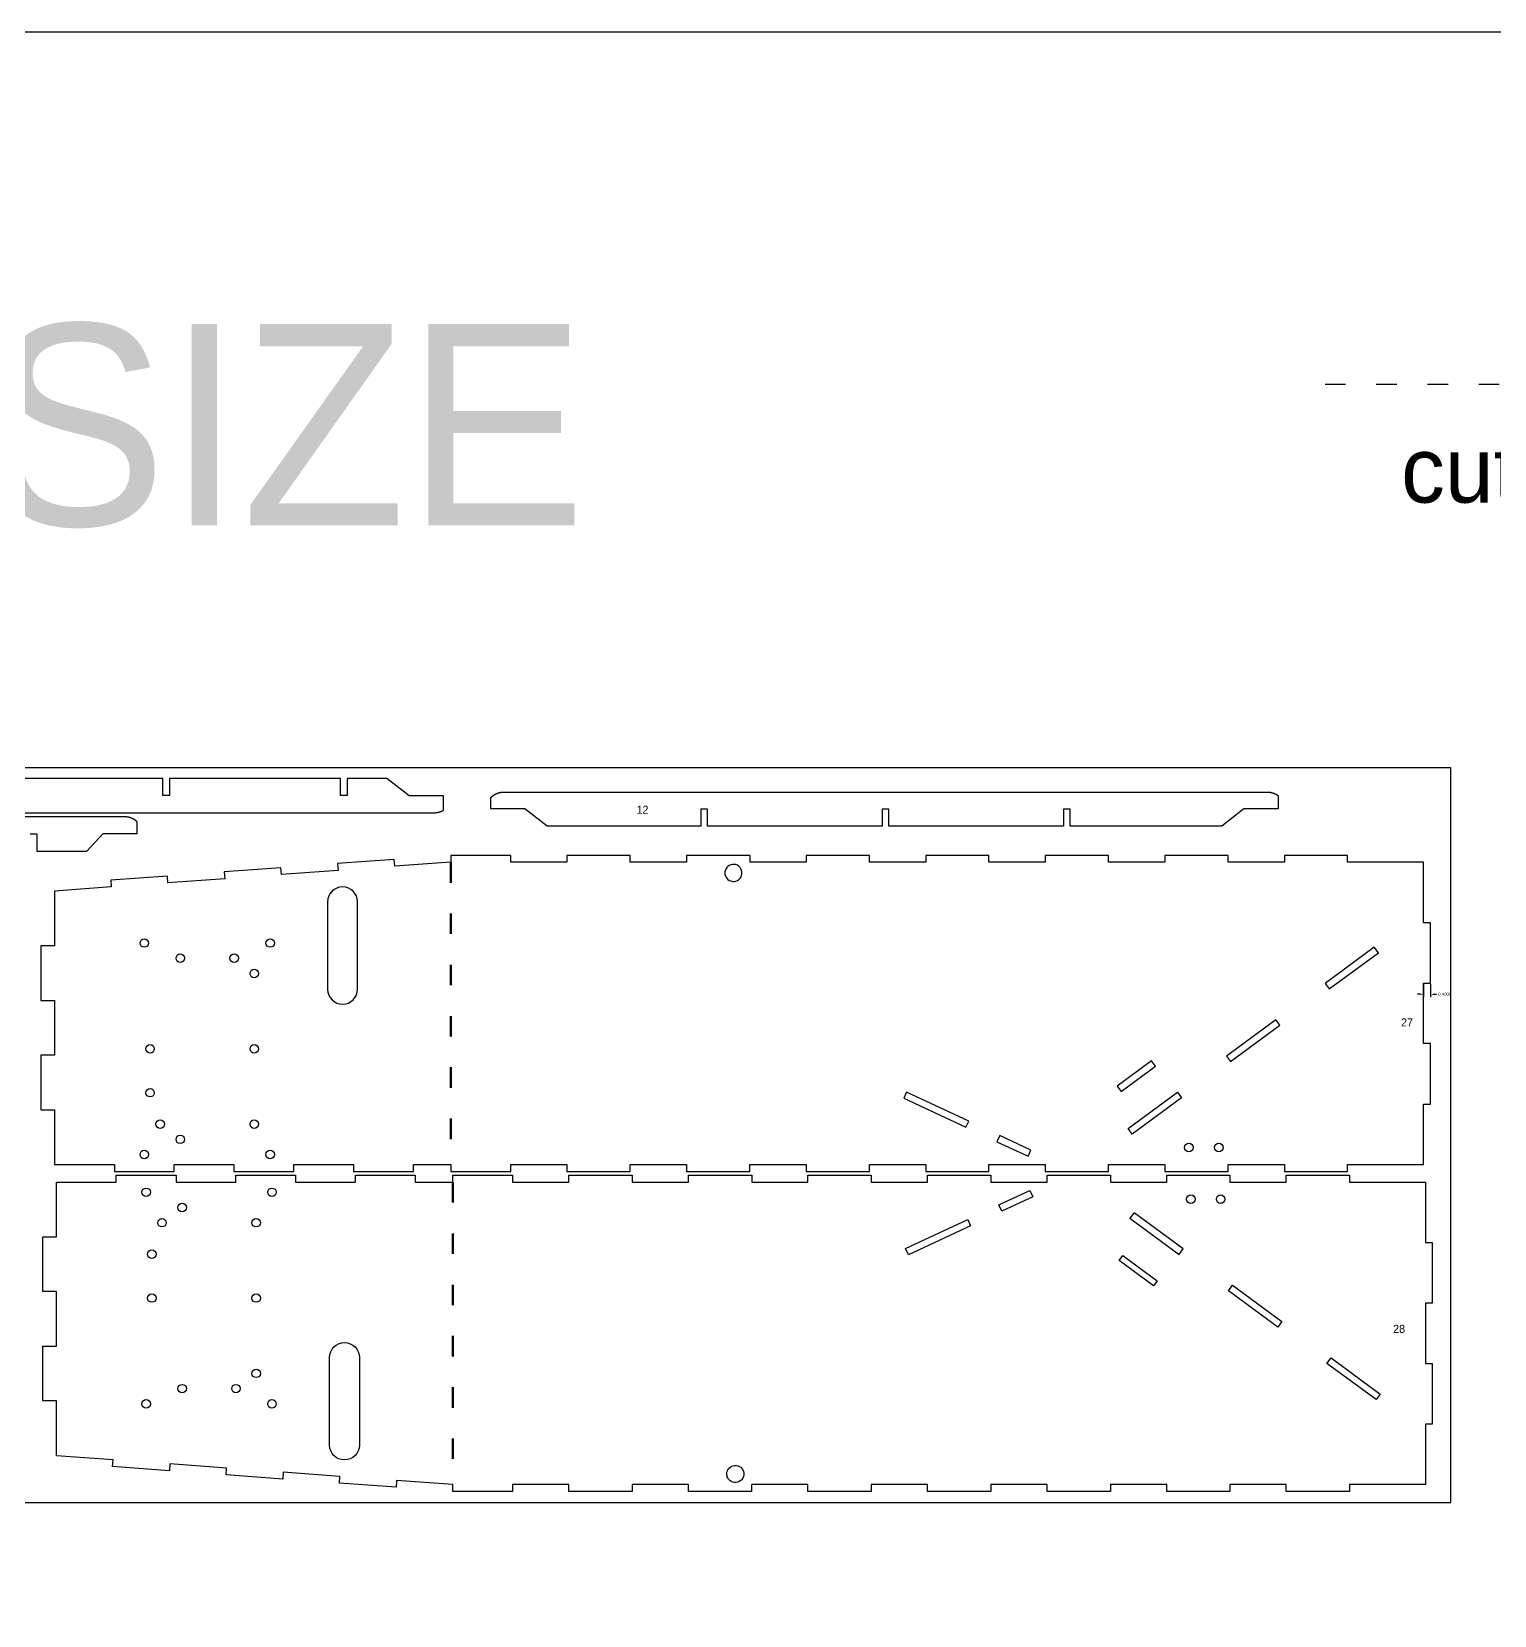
# Model space of a CAD drawing. Header units: inches. Extents: x -1244 to -570, y -2074 to -1714.
# Drawn here: x -875.2 to -789.6, y -1806.4 to -1713.7 of the extents above; entities that cross this region are included whole.
import ezdxf

# ---------------------------------------------------------------- set-up
doc = ezdxf.new("R2010")
doc.units = ezdxf.units.IN
doc.header["$LTSCALE"] = 0.1
doc.header["$MEASUREMENT"] = 0
doc.linetypes.add('ACAD_ISO03W100', pattern=[30, 12, -18])
doc.layers.add('cockpit', color=1, linetype='Continuous', lineweight=20)
doc.layers.add('pic', color=1, linetype='Continuous')
doc.dimstyles.get("Standard").update_dxf_attribs({"dimtxt": 0.18, "dimasz": 0.18, "dimexe": 0.18, "dimexo": 0.0625, "dimgap": 0.09, "dimtad": 0, "dimtih": 1, "dimtoh": 1, "dimdec": 4, "dimzin": 0, "dimdsep": 46, "dimtxsty": 'Standard', "dimcen": 0.09, "dimadec": 0, "dimazin": 0, "dimtfac": 1, "dimtdec": 4, "dimtofl": 0, "dimtmove": 0, "dimatfit": 3, "dimfxl": 1, "dimtolj": 1, "dimtzin": 0, "dimarcsym": 0})

# ---------------------------------------------------------------- blocks, each defined once
blk = doc.blocks.new('*D235')
at = {"color": 0, "linetype": 'ACAD_ISO03W100', "lineweight": -2, "transparency": 16777216}
for p, q in [((-793.942, -1770.037), (-794.122, -1770.037)), ((-793.762, -1769.451), (-793.762, -1770.217)), ((-793.362, -1769.451), (-793.362, -1770.217)), ((-793.182, -1770.037), (-793.002, -1770.037))]:
    blk.add_line(p, q, dxfattribs=at)
at = {"color": 0, "linetype": 'ACAD_ISO03W100', "transparency": 16777216}
for points in [[(-793.942, -1770.007), (-793.942, -1770.067), (-793.762, -1770.037)], [(-793.182, -1770.007), (-793.182, -1770.067), (-793.362, -1770.037)]]:
    blk.add_solid(points, dxfattribs=at)
at = {"layer": 'Defpoints', "color": 0, "linetype": 'ACAD_ISO03W100', "transparency": 16777216}
for p in [(-793.762, -1769.389), (-793.362, -1769.389), (-793.362, -1770.037)]:
    blk.add_point(p, dxfattribs=at)
at = {"color": 0, "linetype": 'ACAD_ISO03W100', "transparency": 16777216, "insert": (-792.522, -1770.037), "char_height": 0.18, "attachment_point": 5}
blk.add_mtext('\\A1;0.4000', dxfattribs=at)

msp = doc.modelspace()

# ---------------------------------------------------------------- linework, layer by layer
at = {"color": 4, "linetype": 'ACAD_ISO03W100'}
msp.add_line((-799.53357, -1734.3412), (-743.86459, -1734.3412), dxfattribs=at)
at = {"color": 7, "linetype": 'Continuous', "lineweight": 25}
for p, q in [((-850.70097, -1761.90859), (-850.70097, -1762.30965)), ((-833.20359, -1761.90859), (-833.20359, -1762.30859)), ((-850.59164, -1799.13273), (-850.59164, -1798.73167)), ((-833.09426, -1799.13273), (-833.09426, -1798.73273))]:
    msp.add_line(p, q, dxfattribs=at)
at = {"color": 4, "linetype": 'ACAD_ISO03W100', "lineweight": 100}
for p, q in [((-850.70097, -1762.30965), (-850.70097, -1780.00859)), ((-850.59164, -1781.03273), (-850.59164, -1798.73167))]:
    msp.add_line(p, q, dxfattribs=at)
at = {"color": 7, "linetype": 'Continuous', "lineweight": 25}
for points in [[(-904.2808, -1759.41386), (-851.68413, -1759.41386), (-851.67975, -1759.41385), (-851.67537, -1759.41382), (-851.67098, -1759.41378), (-851.6666, -1759.41372), (-851.66221, -1759.41364), (-851.65783, -1759.41354), (-851.65344, -1759.41342), (-851.64905, -1759.41329), (-851.64466, -1759.41314), (-851.64027, -1759.41297), (-851.63588, -1759.41278), (-851.63149, -1759.41257), (-851.6271, -1759.41235), (-851.62271, -1759.41211), (-851.61832, -1759.41185), (-851.61393, -1759.41158), (-851.60954, -1759.41128), (-851.60515, -1759.41097), (-851.60076, -1759.41064), (-851.59637, -1759.4103), (-851.59198, -1759.40993), (-851.5876, -1759.40955), (-851.58321, -1759.40915), (-851.57882, -1759.40873), (-851.57444, -1759.4083), (-851.57006, -1759.40784), (-851.56567, -1759.40737), (-851.56129, -1759.40689), (-851.55692, -1759.40638), (-851.55254, -1759.40586), (-851.54816, -1759.40531), (-851.54379, -1759.40476), (-851.53942, -1759.40418), (-851.53505, -1759.40359), (-851.53068, -1759.40297), (-851.52632, -1759.40235), (-851.52195, -1759.4017), (-851.51759, -1759.40103), (-851.51324, -1759.40035), (-851.50888, -1759.39965), (-851.50453, -1759.39894), (-851.50018, -1759.3982), (-851.49584, -1759.39745), (-851.49149, -1759.39668), (-851.48715, -1759.3959), (-851.48282, -1759.39509), (-851.47849, -1759.39427), (-851.47416, -1759.39343), (-851.46983, -1759.39257), (-851.46551, -1759.3917), (-851.46119, -1759.39081), (-851.45688, -1759.3899), (-851.45257, -1759.38897), (-851.44827, -1759.38803), (-851.44397, -1759.38707), (-851.43967, -1759.38609), (-851.43538, -1759.38509), (-851.43109, -1759.38408), (-851.42681, -1759.38305), (-851.42254, -1759.382), (-851.41826, -1759.38094), (-851.414, -1759.37985), (-851.40974, -1759.37875), (-851.40548, -1759.37764), (-851.40123, -1759.3765), (-851.39698, -1759.37535), (-851.39274, -1759.37418), (-851.38851, -1759.37299), (-851.38428, -1759.37179), (-851.38006, -1759.37057), (-851.37585, -1759.36933), (-851.37164, -1759.36807), (-851.36743, -1759.3668), (-851.36324, -1759.36551), (-851.35905, -1759.3642), (-851.35486, -1759.36288), (-851.35069, -1759.36154), (-851.34652, -1759.36018), (-851.34236, -1759.3588), (-851.3382, -1759.35741), (-851.33405, -1759.356), (-851.33198, -1759.35528), (-851.32989, -1759.35456), (-851.32572, -1759.3531), (-851.32155, -1759.35163), (-851.31739, -1759.35013), (-851.31323, -1759.34862), (-851.30908, -1759.34709), (-851.30493, -1759.34554), (-851.30079, -1759.34397), (-851.29666, -1759.34239), (-851.29253, -1759.34079), (-851.28841, -1759.33917), (-851.2843, -1759.33753), (-851.28019, -1759.33588), (-851.27609, -1759.33421), (-851.27199, -1759.33252), (-851.2679, -1759.33081), (-851.26382, -1759.32908), (-851.25975, -1759.32734), (-851.25568, -1759.32558), (-851.25162, -1759.32381), (-851.24757, -1759.32201), (-851.24352, -1759.3202), (-851.23949, -1759.31837), (-851.23546, -1759.31653), (-851.23144, -1759.31467), (-851.22742, -1759.31279), (-851.22342, -1759.31089), (-851.21942, -1759.30898), (-851.21543, -1759.30705), (-851.21146, -1759.3051), (-851.20748, -1759.30313), (-851.20352, -1759.30115), (-851.19957, -1759.29916), (-851.19562, -1759.29714), (-851.19169, -1759.29511), (-851.18776, -1759.29306), (-851.18384, -1759.291), (-851.17994, -1759.28891), (-851.17604, -1759.28682), (-851.17215, -1759.2847), (-851.16827, -1759.28257), (-851.1644, -1759.28042), (-851.16054, -1759.27826), (-851.1567, -1759.27608), (-851.15286, -1759.27388), (-851.14903, -1759.27167), (-851.14521, -1759.26944), (-851.14521, -1758.43389), (-853.14521, -1758.43389), (-854.45749, -1757.41386), (-856.76821, -1757.41386), (-856.76821, -1758.41386), (-857.16821, -1758.41386), (-857.16821, -1757.41386), (-867.16821, -1757.41386), (-867.16821, -1758.41386), (-867.56821, -1758.41386), (-867.56821, -1757.41386), (-877.78246, -1757.41386)], [(-875.33624, -1760.65537), (-874.93624, -1760.65537), (-874.93624, -1761.65537), (-872.02221, -1761.65537), (-871.06489, -1760.6353), (-869.06489, -1760.6353), (-869.06489, -1759.95324), (-869.06717, -1759.95099), (-869.06945, -1759.94874), (-869.07173, -1759.94649), (-869.07403, -1759.94426), (-869.07634, -1759.94203), (-869.07865, -1759.93981), (-869.08097, -1759.9376), (-869.0833, -1759.93539), (-869.08564, -1759.9332), (-869.08798, -1759.93101), (-869.09033, -1759.92882), (-869.09269, -1759.92665), (-869.09506, -1759.92448), (-869.09744, -1759.92232), (-869.09982, -1759.92017), (-869.10221, -1759.91802), (-869.10461, -1759.91588), (-869.10702, -1759.91375), (-869.10943, -1759.91163), (-869.11186, -1759.90952), (-869.11429, -1759.90741), (-869.11672, -1759.90531), (-869.11917, -1759.90322), (-869.12162, -1759.90114), (-869.12408, -1759.89906), (-869.12654, -1759.89699), (-869.12901, -1759.89493), (-869.13149, -1759.89288), (-869.13398, -1759.89084), (-869.13647, -1759.8888), (-869.13898, -1759.88677), (-869.14148, -1759.88475), (-869.144, -1759.88274), (-869.14652, -1759.88073), (-869.14905, -1759.87873), (-869.15158, -1759.87675), (-869.15413, -1759.87476), (-869.15667, -1759.87279), (-869.15923, -1759.87083), (-869.16179, -1759.86887), (-869.16436, -1759.86692), (-869.16693, -1759.86498), (-869.16951, -1759.86305), (-869.1721, -1759.86113), (-869.1747, -1759.85921), (-869.1773, -1759.8573), (-869.1799, -1759.8554), (-869.18251, -1759.85351), (-869.18513, -1759.85163), (-869.18776, -1759.84976), (-869.19039, -1759.84789), (-869.19303, -1759.84603), (-869.19567, -1759.84418), (-869.19832, -1759.84234), (-869.20097, -1759.84051), (-869.20363, -1759.83869), (-869.2063, -1759.83687), (-869.20897, -1759.83507), (-869.21165, -1759.83327), (-869.21433, -1759.83148), (-869.21702, -1759.8297), (-869.21971, -1759.82792), (-869.22241, -1759.82616), (-869.22512, -1759.82441), (-869.22783, -1759.82266), (-869.23055, -1759.82092), (-869.23327, -1759.81919), (-869.236, -1759.81747), (-869.23873, -1759.81576), (-869.24146, -1759.81406), (-869.24421, -1759.81236), (-869.24695, -1759.81068), (-869.24971, -1759.809), (-869.25246, -1759.80733), (-869.25523, -1759.80567), (-869.25799, -1759.80402), (-869.26077, -1759.80238), (-869.26354, -1759.80075), (-869.26633, -1759.79913), (-869.26911, -1759.79751), (-869.2719, -1759.79591), (-869.2747, -1759.79431), (-869.2775, -1759.79273), (-869.28031, -1759.79115), (-869.28312, -1759.78958), (-869.28593, -1759.78802), (-869.28875, -1759.78647), (-869.29157, -1759.78493), (-869.2944, -1759.78339), (-869.29723, -1759.78187), (-869.30007, -1759.78036), (-869.3029, -1759.77885), (-869.30575, -1759.77736), (-869.3086, -1759.77587), (-869.31145, -1759.7744), (-869.31431, -1759.77293), (-869.31717, -1759.77147), (-869.32003, -1759.77002), (-869.3229, -1759.76858), (-869.32577, -1759.76715), (-869.32864, -1759.76573), (-869.33152, -1759.76432), (-869.33441, -1759.76292), (-869.33729, -1759.76153), (-869.34018, -1759.76014), (-869.34308, -1759.75877), (-869.34598, -1759.75741), (-869.34888, -1759.75605), (-869.35179, -1759.7547), (-869.35471, -1759.75336), (-869.35763, -1759.75203), (-869.36056, -1759.75071), (-869.36349, -1759.7494), (-869.36642, -1759.7481), (-869.36936, -1759.7468), (-869.37231, -1759.74552), (-869.37526, -1759.74424), (-869.37821, -1759.74297), (-869.38117, -1759.74171), (-869.38413, -1759.74046), (-869.38709, -1759.73922), (-869.39006, -1759.73799), (-869.39602, -1759.73555), (-869.40199, -1759.73315), (-869.40798, -1759.73079), (-869.41398, -1759.72846), (-869.42, -1759.72616), (-869.42603, -1759.7239), (-869.43208, -1759.72168), (-869.43814, -1759.71949), (-869.44422, -1759.71734), (-869.45031, -1759.71523), (-869.45642, -1759.71315), (-869.46253, -1759.71111), (-869.46867, -1759.7091), (-869.47481, -1759.70714), (-869.48097, -1759.7052), (-869.48713, -1759.70331), (-869.49331, -1759.70144), (-869.4995, -1759.69962), (-869.5057, -1759.69783), (-869.51192, -1759.69608), (-869.51814, -1759.69437), (-869.52437, -1759.69269), (-869.53061, -1759.69105), (-869.53686, -1759.68944), (-869.54312, -1759.68788), (-869.54939, -1759.68635), (-869.55566, -1759.68485), (-869.56195, -1759.68339), (-869.56824, -1759.68197), (-869.57454, -1759.68059), (-869.58084, -1759.67924), (-869.58715, -1759.67793), (-869.59347, -1759.67666), (-869.59979, -1759.67543), (-869.60612, -1759.67423), (-869.61246, -1759.67307), (-869.6188, -1759.67194), (-869.62514, -1759.67086), (-869.63148, -1759.66981), (-869.63783, -1759.6688), (-869.64419, -1759.66782), (-869.65055, -1759.66688), (-869.6569, -1759.66598), (-869.66327, -1759.66512), (-869.66963, -1759.6643), (-869.67282, -1759.6639), (-869.67603, -1759.66351), (-869.68247, -1759.66275), (-869.68891, -1759.66203), (-869.69536, -1759.66134), (-869.70181, -1759.6607), (-869.70827, -1759.66009), (-869.71473, -1759.65952), (-869.72119, -1759.65898), (-869.72766, -1759.65848), (-869.73413, -1759.65802), (-869.7406, -1759.6576), (-869.74708, -1759.65721), (-869.75355, -1759.65686), (-869.76003, -1759.65655), (-869.76651, -1759.65627), (-869.77299, -1759.65603), (-869.77948, -1759.65583), (-869.78596, -1759.65566), (-869.79244, -1759.65553), (-869.79892, -1759.65544), (-869.8054, -1759.65539), (-869.81188, -1759.65537), (-901.6891, -1759.65537)], [(-833.20359, -1761.90859), (-836.90815, -1761.90859), (-836.90815, -1762.30859), (-840.20255, -1762.30859), (-840.20255, -1761.90859), (-843.90815, -1761.90859), (-843.90815, -1762.30859), (-847.2015, -1762.30859), (-847.2015, -1761.90859), (-850.70097, -1761.90859), (-850.70097, -1762.30965), (-853.99033, -1762.5495), (-854.01942, -1762.15056), (-857.33786, -1762.39253), (-857.30877, -1762.79147), (-860.62721, -1763.03344), (-860.6563, -1762.6345), (-863.97474, -1762.87647), (-863.94565, -1763.27541), (-867.26409, -1763.51738), (-867.29318, -1763.11843), (-870.61162, -1763.3604), (-870.58253, -1763.75935), (-873.90097, -1764.00132), (-873.90097, -1767.20277), (-874.70097, -1767.20277), (-874.70097, -1770.40422), (-873.90097, -1770.40422), (-873.90097, -1773.60568), (-874.70097, -1773.60568), (-874.70097, -1776.80713), (-873.90097, -1776.80713), (-873.90097, -1780.00859), (-870.40097, -1780.00859), (-870.40097, -1780.40859), (-866.90097, -1780.40859), (-866.90097, -1780.00859), (-863.40097, -1780.00859), (-863.40097, -1780.40859), (-859.90097, -1780.40859), (-859.90097, -1780.00859), (-856.40097, -1780.00859), (-856.40097, -1780.40859), (-852.90097, -1780.40859), (-852.90097, -1780.00859), (-850.70097, -1780.00859), (-850.70097, -1780.40859), (-847.2015, -1780.40859), (-847.2015, -1780.00859), (-843.90815, -1780.00859), (-843.90815, -1780.40859), (-840.20255, -1780.40859), (-840.20255, -1780.00859), (-836.90815, -1780.00859), (-836.90815, -1780.40859), (-833.20359, -1780.40859), (-833.20359, -1780.00859), (-829.90815, -1780.00859), (-829.90815, -1780.40859), (-826.20464, -1780.40859), (-826.20464, -1780.00859), (-822.90815, -1780.00859), (-822.90815, -1780.40859), (-819.20569, -1780.40859), (-819.20569, -1780.00859), (-815.90815, -1780.00859), (-815.90815, -1780.40859), (-812.20673, -1780.40859), (-812.20673, -1780.00859), (-808.90815, -1780.00859), (-808.90815, -1780.40859), (-805.20778, -1780.40859), (-805.20778, -1780.00859), (-801.90815, -1780.00859), (-801.90815, -1780.40859), (-798.20883, -1780.40859), (-798.20883, -1780.00859), (-793.7622, -1780.00859), (-793.7622, -1776.46859), (-793.3622, -1776.46859), (-793.3622, -1772.92859), (-793.7622, -1772.92859), (-793.7622, -1769.38859), (-793.3622, -1769.38859), (-793.3622, -1765.84859), (-793.7622, -1765.84859), (-793.7622, -1762.30859), (-798.20883, -1762.30859), (-798.20883, -1761.90859), (-801.90815, -1761.90859), (-801.90815, -1762.30859), (-805.20778, -1762.30859), (-805.20778, -1761.90859), (-808.90815, -1761.90859), (-808.90815, -1762.30859), (-812.20673, -1762.30859), (-812.20673, -1761.90859), (-815.90815, -1761.90859), (-815.90815, -1762.30859), (-819.20569, -1762.30859), (-819.20569, -1761.90859), (-822.90815, -1761.90859), (-822.90815, -1762.30859), (-826.20464, -1762.30859), (-826.20464, -1761.90859), (-829.90815, -1761.90859), (-829.90815, -1762.30859), (-833.20359, -1762.30859)], [(-808.17704, -1775.7752), (-807.93961, -1776.09753), (-810.82219, -1778.22085), (-811.05962, -1777.89852), (-808.17704, -1775.7752)], [(-833.09426, -1799.13273), (-836.79881, -1799.13273), (-836.79881, -1798.73273), (-840.09321, -1798.73273), (-840.09321, -1799.13273), (-843.79881, -1799.13273), (-843.79881, -1798.73273), (-847.09216, -1798.73273), (-847.09216, -1799.13273), (-850.59164, -1799.13273), (-850.59164, -1798.73167), (-853.88099, -1798.49182), (-853.91008, -1798.89076), (-857.22852, -1798.64879), (-857.19943, -1798.24985), (-860.51787, -1798.00788), (-860.54696, -1798.40682), (-863.86541, -1798.16485), (-863.83632, -1797.76591), (-867.15476, -1797.52394), (-867.18385, -1797.92288), (-870.50229, -1797.68091), (-870.4732, -1797.28197), (-873.79164, -1797.04), (-873.79164, -1793.83855), (-874.59164, -1793.83855), (-874.59164, -1790.63709), (-873.79164, -1790.63709), (-873.79164, -1787.43564), (-874.59164, -1787.43564), (-874.59164, -1784.23419), (-873.79164, -1784.23419), (-873.79164, -1781.03273), (-870.29164, -1781.03273), (-870.29164, -1780.63273), (-866.79164, -1780.63273), (-866.79164, -1781.03273), (-863.29164, -1781.03273), (-863.29164, -1780.63273), (-859.79164, -1780.63273), (-859.79164, -1781.03273), (-856.29164, -1781.03273), (-856.29164, -1780.63273), (-852.79164, -1780.63273), (-852.79164, -1781.03273), (-850.59164, -1781.03273), (-850.59164, -1780.63273), (-847.09216, -1780.63273), (-847.09216, -1781.03273), (-843.79881, -1781.03273), (-843.79881, -1780.63273), (-840.09321, -1780.63273), (-840.09321, -1781.03273), (-836.79881, -1781.03273), (-836.79881, -1780.63273), (-833.09426, -1780.63273), (-833.09426, -1781.03273), (-829.79881, -1781.03273), (-829.79881, -1780.63273), (-826.09531, -1780.63273), (-826.09531, -1781.03273), (-822.79881, -1781.03273), (-822.79881, -1780.63273), (-819.09635, -1780.63273), (-819.09635, -1781.03273), (-815.79881, -1781.03273), (-815.79881, -1780.63273), (-812.0974, -1780.63273), (-812.0974, -1781.03273), (-808.79881, -1781.03273), (-808.79881, -1780.63273), (-805.09845, -1780.63273), (-805.09845, -1781.03273), (-801.79881, -1781.03273), (-801.79881, -1780.63273), (-798.09949, -1780.63273), (-798.09949, -1781.03273), (-793.65287, -1781.03273), (-793.65287, -1784.57273), (-793.25287, -1784.57273), (-793.25287, -1788.11273), (-793.65287, -1788.11273), (-793.65287, -1791.65273), (-793.25287, -1791.65273), (-793.25287, -1795.19273), (-793.65287, -1795.19273), (-793.65287, -1798.73273), (-798.09949, -1798.73273), (-798.09949, -1799.13273), (-801.79881, -1799.13273), (-801.79881, -1798.73273), (-805.09845, -1798.73273), (-805.09845, -1799.13273), (-808.79881, -1799.13273), (-808.79881, -1798.73273), (-812.0974, -1798.73273), (-812.0974, -1799.13273), (-815.79881, -1799.13273), (-815.79881, -1798.73273), (-819.09635, -1798.73273), (-819.09635, -1799.13273), (-822.79881, -1799.13273), (-822.79881, -1798.73273), (-826.09531, -1798.73273), (-826.09531, -1799.13273), (-829.79881, -1799.13273), (-829.79881, -1798.73273), (-833.09426, -1798.73273)], [(-808.06771, -1785.26612), (-807.83028, -1784.94379), (-810.71286, -1782.82047), (-810.95029, -1783.1428), (-808.06771, -1785.26612)]]:
    msp.add_lwpolyline(points, dxfattribs=at)
for points in [[(-825.46049, -1760.20364), (-835.67473, -1760.20364), (-835.67473, -1759.20364), (-836.07473, -1759.20364), (-836.07473, -1760.20364), (-845.07653, -1760.20364), (-846.36922, -1759.1836), (-848.36922, -1759.1836), (-848.36922, -1758.5292), (-848.36694, -1758.52676), (-848.36464, -1758.52432), (-848.36234, -1758.52189), (-848.36003, -1758.51946), (-848.35771, -1758.51705), (-848.35538, -1758.51464), (-848.35304, -1758.51224), (-848.35069, -1758.50984), (-848.34833, -1758.50746), (-848.34597, -1758.50508), (-848.34359, -1758.50271), (-848.34121, -1758.50035), (-848.33881, -1758.498), (-848.33641, -1758.49565), (-848.334, -1758.49331), (-848.33159, -1758.49098), (-848.32916, -1758.48866), (-848.32672, -1758.48635), (-848.32428, -1758.48404), (-848.32183, -1758.48174), (-848.31936, -1758.47945), (-848.3169, -1758.47717), (-848.31442, -1758.4749), (-848.31193, -1758.47263), (-848.30944, -1758.47037), (-848.30694, -1758.46812), (-848.30443, -1758.46588), (-848.30191, -1758.46365), (-848.29938, -1758.46143), (-848.29685, -1758.45921), (-848.29431, -1758.457), (-848.29176, -1758.4548), (-848.2892, -1758.45261), (-848.28663, -1758.45043), (-848.28406, -1758.44826), (-848.28148, -1758.44609), (-848.27889, -1758.44394), (-848.2763, -1758.44179), (-848.27369, -1758.43965), (-848.27108, -1758.43752), (-848.26847, -1758.4354), (-848.26584, -1758.43328), (-848.26321, -1758.43118), (-848.26057, -1758.42908), (-848.25792, -1758.42699), (-848.25527, -1758.42492), (-848.25261, -1758.42285), (-848.24994, -1758.42079), (-848.24727, -1758.41873), (-848.24458, -1758.41669), (-848.2419, -1758.41466), (-848.2392, -1758.41263), (-848.2365, -1758.41062), (-848.23379, -1758.40861), (-848.23107, -1758.40661), (-848.22835, -1758.40462), (-848.22562, -1758.40264), (-848.22289, -1758.40067), (-848.22015, -1758.39871), (-848.2174, -1758.39676), (-848.21465, -1758.39481), (-848.21189, -1758.39288), (-848.20912, -1758.39095), (-848.20635, -1758.38904), (-848.20357, -1758.38713), (-848.20078, -1758.38524), (-848.19799, -1758.38335), (-848.19519, -1758.38147), (-848.19239, -1758.3796), (-848.18958, -1758.37774), (-848.18677, -1758.37589), (-848.18395, -1758.37405), (-848.18112, -1758.37222), (-848.17829, -1758.3704), (-848.17545, -1758.36859), (-848.17261, -1758.36679), (-848.16976, -1758.365), (-848.1669, -1758.36321), (-848.16404, -1758.36144), (-848.16118, -1758.35968), (-848.15831, -1758.35793), (-848.15543, -1758.35618), (-848.15255, -1758.35445), (-848.14967, -1758.35272), (-848.14677, -1758.35101), (-848.14388, -1758.34931), (-848.14098, -1758.34761), (-848.13807, -1758.34593), (-848.13516, -1758.34425), (-848.13224, -1758.34259), (-848.12932, -1758.34094), (-848.1264, -1758.33929), (-848.12347, -1758.33766), (-848.12053, -1758.33603), (-848.11759, -1758.33442), (-848.11465, -1758.33282), (-848.1117, -1758.33122), (-848.10875, -1758.32964), (-848.10579, -1758.32807), (-848.10283, -1758.32651), (-848.09986, -1758.32495), (-848.09689, -1758.32341), (-848.09391, -1758.32188), (-848.09092, -1758.32035), (-848.08793, -1758.31884), (-848.08493, -1758.31733), (-848.08193, -1758.31583), (-848.07892, -1758.31435), (-848.07591, -1758.31287), (-848.07289, -1758.3114), (-848.06986, -1758.30994), (-848.06683, -1758.3085), (-848.0638, -1758.30706), (-848.06076, -1758.30563), (-848.05771, -1758.30421), (-848.05466, -1758.3028), (-848.05161, -1758.3014), (-848.04855, -1758.30001), (-848.04548, -1758.29863), (-848.04241, -1758.29725), (-848.03933, -1758.29589), (-848.03625, -1758.29454), (-848.03317, -1758.2932), (-848.03008, -1758.29187), (-848.02698, -1758.29054), (-848.02388, -1758.28923), (-848.02078, -1758.28792), (-848.01767, -1758.28663), (-848.01456, -1758.28535), (-848.01144, -1758.28407), (-848.00832, -1758.28281), (-848.0052, -1758.28155), (-848.00206, -1758.28031), (-847.99893, -1758.27907), (-847.99579, -1758.27785), (-847.99265, -1758.27663), (-847.9895, -1758.27542), (-847.98635, -1758.27423), (-847.9832, -1758.27304), (-847.98004, -1758.27186), (-847.97687, -1758.2707), (-847.97371, -1758.26954), (-847.97054, -1758.26839), (-847.96736, -1758.26726), (-847.96419, -1758.26613), (-847.961, -1758.26501), (-847.95782, -1758.2639), (-847.95463, -1758.26281), (-847.95144, -1758.26172), (-847.94824, -1758.26064), (-847.94504, -1758.25957), (-847.94184, -1758.25851), (-847.93864, -1758.25747), (-847.93543, -1758.25643), (-847.93221, -1758.2554), (-847.929, -1758.25438), (-847.92578, -1758.25337), (-847.92256, -1758.25237), (-847.91933, -1758.25139), (-847.91611, -1758.25041), (-847.91288, -1758.24944), (-847.90964, -1758.24848), (-847.90641, -1758.24753), (-847.90317, -1758.24659), (-847.89993, -1758.24567), (-847.89668, -1758.24475), (-847.89344, -1758.24384), (-847.89019, -1758.24294), (-847.88694, -1758.24205), (-847.88368, -1758.24118), (-847.88042, -1758.24031), (-847.87717, -1758.23945), (-847.8739, -1758.2386), (-847.87064, -1758.23777), (-847.86737, -1758.23694), (-847.86411, -1758.23612), (-847.86084, -1758.23532), (-847.85756, -1758.23452), (-847.85429, -1758.23373), (-847.85101, -1758.23296), (-847.84773, -1758.23219), (-847.84445, -1758.23143), (-847.84117, -1758.23069), (-847.83789, -1758.22995), (-847.8346, -1758.22923), (-847.83132, -1758.22851), (-847.82803, -1758.22781), (-847.82474, -1758.22711), (-847.82144, -1758.22643), (-847.81815, -1758.22575), (-847.81486, -1758.22509), (-847.81156, -1758.22444), (-847.80826, -1758.22379), (-847.80496, -1758.22316), (-847.80166, -1758.22254), (-847.79836, -1758.22193), (-847.79506, -1758.22132), (-847.79176, -1758.22073), (-847.78845, -1758.22015), (-847.78515, -1758.21958), (-847.78184, -1758.21902), (-847.77853, -1758.21847), (-847.77522, -1758.21793), (-847.77189, -1758.2174), (-847.76855, -1758.21687), (-847.7652, -1758.21636), (-847.76186, -1758.21585), (-847.75851, -1758.21536), (-847.75516, -1758.21488), (-847.75181, -1758.2144), (-847.74845, -1758.21394), (-847.7451, -1758.21349), (-847.74174, -1758.21304), (-847.73838, -1758.21261), (-847.73502, -1758.21219), (-847.73166, -1758.21178), (-847.7283, -1758.21138), (-847.72494, -1758.21098), (-847.72157, -1758.2106), (-847.7182, -1758.21023), (-847.71484, -1758.20987), (-847.71147, -1758.20952), (-847.7081, -1758.20918), (-847.70473, -1758.20885), (-847.70135, -1758.20853), (-847.69798, -1758.20822), (-847.69461, -1758.20792), (-847.69123, -1758.20763), (-847.68785, -1758.20735), (-847.68448, -1758.20708), (-847.6811, -1758.20682), (-847.67772, -1758.20657), (-847.67434, -1758.20633), (-847.67096, -1758.2061), (-847.66758, -1758.20588), (-847.6642, -1758.20567), (-847.66082, -1758.20548), (-847.65743, -1758.20529), (-847.65405, -1758.20511), (-847.65067, -1758.20494), (-847.64729, -1758.20478), (-847.6439, -1758.20464), (-847.64052, -1758.2045), (-847.63713, -1758.20437), (-847.63375, -1758.20426), (-847.63037, -1758.20415), (-847.62698, -1758.20405), (-847.6236, -1758.20397), (-847.62021, -1758.20389), (-847.61683, -1758.20382), (-847.61344, -1758.20377), (-847.61006, -1758.20372), (-847.60668, -1758.20369), (-847.60329, -1758.20366), (-847.59991, -1758.20365), (-847.59653, -1758.20364), (-802.92448, -1758.20364), (-802.91917, -1758.20365), (-802.91385, -1758.20369), (-802.90854, -1758.20376), (-802.90322, -1758.20385), (-802.8979, -1758.20396), (-802.89257, -1758.2041), (-802.88725, -1758.20427), (-802.88193, -1758.20446), (-802.8766, -1758.20467), (-802.87128, -1758.20492), (-802.86595, -1758.20518), (-802.86062, -1758.20548), (-802.8553, -1758.2058), (-802.84997, -1758.20614), (-802.84465, -1758.20651), (-802.83932, -1758.2069), (-802.834, -1758.20732), (-802.82868, -1758.20777), (-802.82336, -1758.20824), (-802.81804, -1758.20874), (-802.81272, -1758.20926), (-802.8074, -1758.20981), (-802.80209, -1758.21038), (-802.79677, -1758.21098), (-802.79146, -1758.2116), (-802.78615, -1758.21225), (-802.78085, -1758.21292), (-802.77555, -1758.21362), (-802.77025, -1758.21434), (-802.76495, -1758.21509), (-802.75966, -1758.21587), (-802.75437, -1758.21667), (-802.74908, -1758.21749), (-802.7438, -1758.21834), (-802.73852, -1758.21922), (-802.73325, -1758.22012), (-802.72798, -1758.22105), (-802.72272, -1758.222), (-802.71746, -1758.22297), (-802.71221, -1758.22398), (-802.70696, -1758.225), (-802.70171, -1758.22606), (-802.69648, -1758.22713), (-802.69125, -1758.22823), (-802.68602, -1758.22936), (-802.6808, -1758.23051), (-802.67559, -1758.23169), (-802.67038, -1758.23289), (-802.66518, -1758.23412), (-802.65999, -1758.23537), (-802.6548, -1758.23665), (-802.64962, -1758.23795), (-802.64445, -1758.23928), (-802.63929, -1758.24064), (-802.63414, -1758.24201), (-802.62899, -1758.24342), (-802.62385, -1758.24484), (-802.61872, -1758.2463), (-802.6136, -1758.24777), (-802.60849, -1758.24928), (-802.60338, -1758.25081), (-802.59829, -1758.25236), (-802.5932, -1758.25394), (-802.58813, -1758.25554), (-802.58306, -1758.25717), (-802.578, -1758.25882), (-802.57296, -1758.2605), (-802.56792, -1758.2622), (-802.5629, -1758.26393), (-802.55787, -1758.26568), (-802.55284, -1758.26747), (-802.54783, -1758.26928), (-802.54282, -1758.27111), (-802.53782, -1758.27298), (-802.53282, -1758.27486), (-802.52784, -1758.27678), (-802.52286, -1758.27872), (-802.51789, -1758.28068), (-802.51293, -1758.28268), (-802.50798, -1758.28469), (-802.50304, -1758.28674), (-802.49811, -1758.28881), (-802.49318, -1758.2909), (-802.48827, -1758.29302), (-802.48336, -1758.29516), (-802.47847, -1758.29733), (-802.47359, -1758.29953), (-802.46871, -1758.30175), (-802.46385, -1758.30399), (-802.459, -1758.30626), (-802.45416, -1758.30856), (-802.44933, -1758.31088), (-802.44451, -1758.31322), (-802.43971, -1758.31559), (-802.43492, -1758.31798), (-802.43013, -1758.3204), (-802.42536, -1758.32284), (-802.42061, -1758.32531), (-802.41586, -1758.3278), (-802.41113, -1758.33032), (-802.40641, -1758.33286), (-802.40171, -1758.33542), (-802.39702, -1758.33801), (-802.39234, -1758.34062), (-802.38768, -1758.34326), (-802.38303, -1758.34592), (-802.37839, -1758.3486), (-802.37377, -1758.35131), (-802.36917, -1758.35404), (-802.36458, -1758.35679), (-802.36, -1758.35957), (-802.35544, -1758.36237), (-802.3509, -1758.36519), (-802.34637, -1758.36804), (-802.34186, -1758.37091), (-802.33736, -1758.37381), (-802.33288, -1758.37672), (-802.32842, -1758.37966), (-802.32397, -1758.38263), (-802.31954, -1758.38561), (-802.31513, -1758.38862), (-802.31073, -1758.39165), (-802.30636, -1758.3947), (-802.302, -1758.39778), (-802.29766, -1758.40088), (-802.29333, -1758.404), (-802.28903, -1758.40714), (-802.28474, -1758.41031), (-802.28474, -1759.1836), (-804.28474, -1759.1836), (-805.57743, -1760.20364), (-814.44625, -1760.20364), (-814.44625, -1759.20364), (-814.84625, -1759.20364), (-814.84625, -1760.20364), (-825.06049, -1760.20364), (-825.06049, -1759.20364), (-825.46049, -1759.20364)], [(-796.40928, -1767.60424), (-796.64671, -1767.28191), (-799.52929, -1769.40523), (-799.29186, -1769.72756)], [(-802.17465, -1771.85061), (-802.41188, -1771.52855), (-805.29446, -1773.65188), (-805.05723, -1773.97393)], [(-809.68442, -1773.93958), (-811.69729, -1775.42226), (-811.47488, -1775.72419), (-809.46202, -1774.24151)], [(-820.38812, -1777.45981), (-824.02914, -1775.76062), (-824.19837, -1776.12325), (-820.55735, -1777.82244)], [(-818.73685, -1778.67203), (-816.91635, -1779.52162), (-816.74712, -1779.15899), (-818.56762, -1778.3094)], [(-818.62752, -1782.36929), (-816.80702, -1781.5197), (-816.63779, -1781.88232), (-818.45829, -1782.73191)], [(-820.27879, -1783.58151), (-823.9198, -1785.28069), (-824.08903, -1784.91807), (-820.44802, -1783.21888)], [(-809.57508, -1787.10174), (-811.58795, -1785.61905), (-811.36555, -1785.31712), (-809.35268, -1786.79981)], [(-802.06531, -1789.19071), (-802.30254, -1789.51277), (-805.18512, -1787.38944), (-804.94789, -1787.06738)], [(-796.29995, -1793.43708), (-796.53738, -1793.75941), (-799.41996, -1791.63609), (-799.18253, -1791.31376)]]:
    msp.add_lwpolyline(points, close=True, dxfattribs=at)
for points in [[(-857.91729, -1769.74436, 1), (-856.16729, -1769.74436), (-856.16729, -1764.62686, 1), (-857.91729, -1764.62686)], [(-857.80796, -1791.29696, -1), (-856.05796, -1791.29696), (-856.05796, -1796.41446, -1), (-857.80796, -1796.41446)]]:
    msp.add_lwpolyline(points, format="xyb", close=True, dxfattribs=at)
for centre in [(-868.65097, -1767.03963), (-861.28483, -1767.03963), (-866.54271, -1767.92713), (-863.3931, -1767.92713), (-862.212, -1768.81768), (-868.31436, -1773.22713), (-862.212, -1773.22713), (-868.31436, -1775.79918), (-867.72381, -1777.63658), (-862.212, -1777.63658), (-866.54271, -1778.52713), (-868.65097, -1779.41463), (-861.28483, -1779.41463), (-807.50307, -1779.00859), (-805.75307, -1779.00859), (-868.54164, -1781.62669), (-861.1755, -1781.62669), (-807.39374, -1782.03273), (-805.64374, -1782.03273), (-866.43337, -1782.51419), (-867.61447, -1783.40474), (-862.10266, -1783.40474), (-868.20503, -1785.24214), (-868.20503, -1787.81419), (-862.10266, -1787.81419), (-862.10266, -1792.22364), (-866.43337, -1793.11419), (-863.28377, -1793.11419), (-868.54164, -1794.00169), (-861.1755, -1794.00169)]:
    msp.add_circle(centre, 0.25, dxfattribs=at)
at = {"color": 7, "linetype": 'Continuous'}
for points in [[(-834.66213, -1762.93359), (-834.66213, -1762.8556), (-834.64352, -1762.77768), (-834.54863, -1762.59023), (-834.44032, -1762.49793), (-834.18861, -1762.41719), (-834.04681, -1762.42923), (-833.81236, -1762.55129), (-833.72122, -1762.66057), (-833.64354, -1762.9131), (-833.65755, -1763.0547), (-833.78315, -1763.28716), (-833.8939, -1763.37654), (-834.14766, -1763.45053), (-834.2891, -1763.43471), (-834.5202, -1763.30644), (-834.60839, -1763.19475), (-834.65595, -1763.02396), (-834.66213, -1762.97878), (-834.66213, -1762.93359)], [(-834.55279, -1798.10773), (-834.55279, -1798.18572), (-834.53419, -1798.26364), (-834.4393, -1798.45109), (-834.33098, -1798.54339), (-834.07928, -1798.62413), (-833.93747, -1798.61208), (-833.70303, -1798.49003), (-833.61188, -1798.38075), (-833.53421, -1798.12822), (-833.54822, -1797.98662), (-833.67382, -1797.75415), (-833.78456, -1797.66478), (-834.03833, -1797.59079), (-834.17977, -1797.60661), (-834.41086, -1797.73488), (-834.49905, -1797.84656), (-834.54662, -1798.01736), (-834.55279, -1798.06254), (-834.55279, -1798.10773)]]:
    msp.add_open_spline(points, degree=3, knots=[0, 0, 0, 0, 0.46761867, 0.46761867, 1.2597033, 1.2597033, 2.05178793, 2.05178793, 2.84387257, 2.84387257, 3.6359572, 3.6359572, 4.42804184, 4.42804184, 5.22012647, 5.22012647, 6.0122111, 6.0122111, 6.28318531, 6.28318531, 6.28318531, 6.28318531], dxfattribs=at)
at = {"layer": 'pic'}
msp.add_lwpolyline([(-954.62768, -1713.70816), (-702.05776, -1713.70816), (-702.05776, -2074.17077), (-954.62768, -2074.17077)], close=True, dxfattribs=at)
at = {"layer": 'pic', "color": 1}
msp.add_lwpolyline([(-905.6606, -1799.7803), (-792.1606, -1799.7803), (-792.1606, -1756.7803), (-905.6606, -1756.7803)], close=True, dxfattribs=at)

# ---------------------------------------------------------------- texts
at = {"color": 4, "linetype": 'ACAD_ISO03W100'}
msp.add_text('cut top side only', height=3.833643, dxfattribs=at).set_placement((-795.08007, -1741.2665))
at = {"layer": 'cockpit', "lineweight": 100}
for s, p in [('12', (-839.8351, -1759.47352)), ('27', (-795.0828, -1771.92028)), ('28', (-795.54471, -1789.85268))]:
    msp.add_text(s, height=0.468379, dxfattribs=at).set_placement(p)
at = {"layer": 'pic'}
msp.add_text('FINISH SIZE', height=11.7886175, dxfattribs=at).set_placement((-933.89555, -1742.60524))

# ---------------------------------------------------------------- dimensions: what is measured, and where the dimension line sits
at = {"color": 4, "linetype": 'ACAD_ISO03W100'}
dim = msp.add_aligned_dim(p1=(-793.7622, -1769.38859), p2=(-793.3622, -1769.38859), distance=-0.6484, dimstyle='Standard', dxfattribs=at)
dim.commit()
dim.dimension.update_dxf_attribs({"geometry": '*D235', "text_midpoint": (-792.5222, -1770.03698)})

doc.saveas('drawing.dxf')
